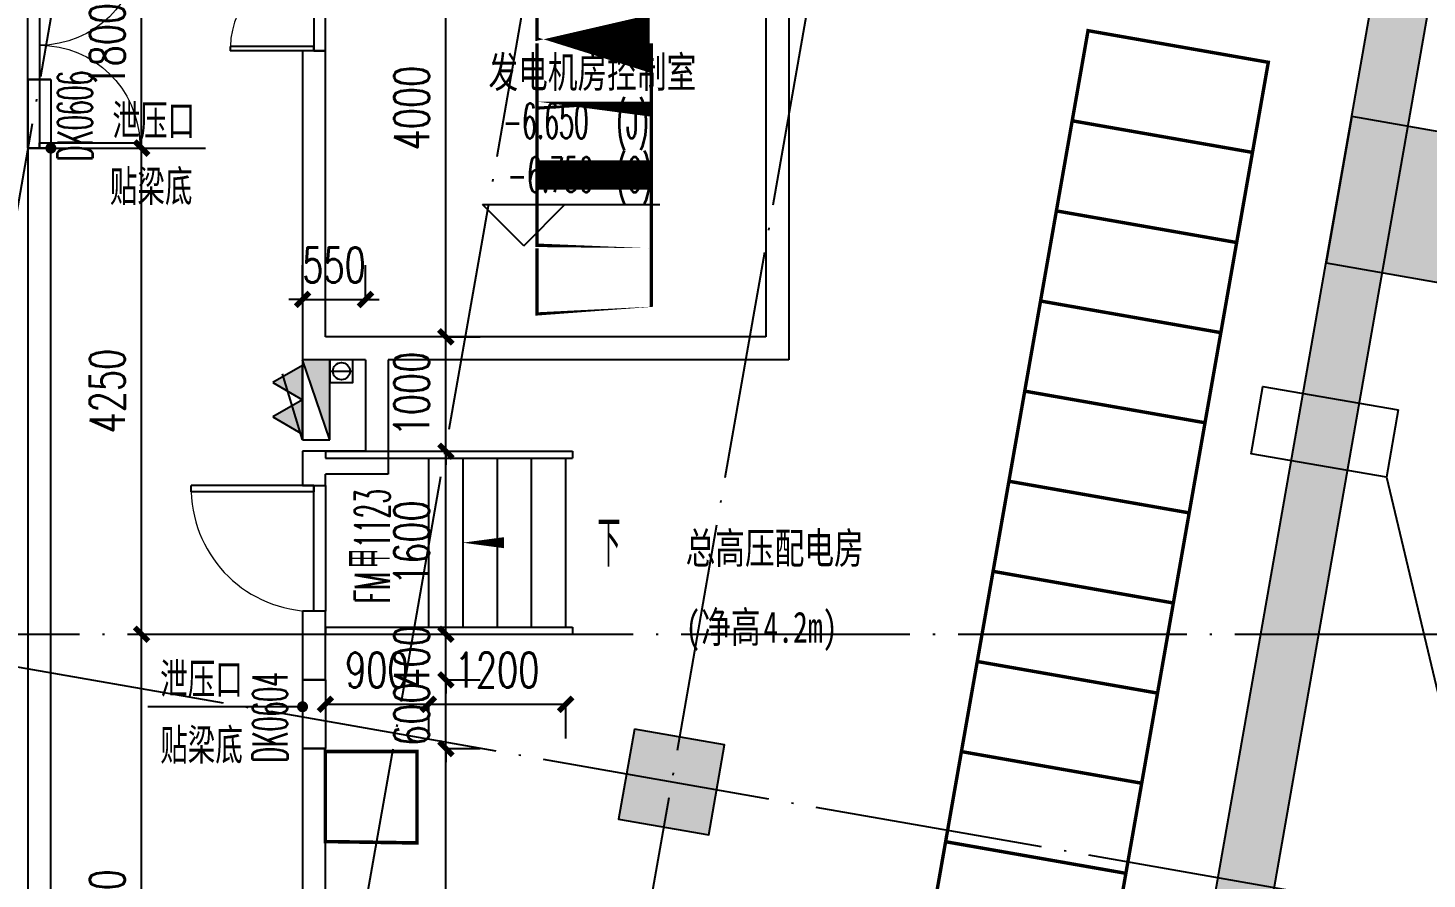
# Model space of a CAD drawing. Header units: millimetres. Extents: x 12325263 to 13848842, y -1463133 to 573208.
# Drawn here: x 12606897 to 12619126, y -876428 to -868986 of the extents above; entities that cross this region are included whole.
import ezdxf
from ezdxf.xclip import XClip

# ---------------------------------------------------------------- set-up
doc = ezdxf.new("R2010")
doc.units = ezdxf.units.MM
doc.header["$LTSCALE"] = 1000
doc.header["$XCLIPFRAME"] = 0
for name, pattern in [('DASH', [0.35, 0.25, -0.1]), ('DASHED', [19.049999999999997, 12.7, -6.35]), ('DOTE', [2.4200000000000004, 2, -0.2, 0.02, -0.2])]:
    doc.linetypes.add(name, pattern=pattern)
for name, color, linetype in [('#s-灭火器', 20, 'Continuous'), ('A-ANNO-DIMS', 83, 'Continuous'), ('A-ANNO-ELEV', 3, 'Continuous'), ('A-ANNO-TEXT', 7, 'Continuous'), ('A-AXIS', 16, 'DOTE'), ('A-COLS', 6, 'Continuous'), ('A-WALL', 5, 'Continuous'), ('AXIS', 3, 'Continuous'), ('COLUMN', 5, 'Continuous'), ('COLUMN-CONCRETE', 6, 'Continuous'), ('D_E_Eqpm（强电设备）', 3, 'Continuous'), ('DIM_SYMB', 3, 'Continuous'), ('DOOR_FIRE', 1, 'Continuous'), ('DOOR_FIRE_TEXT', 7, 'Continuous'), ('ELEMENT', 3, 'Continuous'), ('EQUIP_消火栓', 7, 'Continuous'), ('PUB_DIM', 83, 'Continuous'), ('PUB_HATCH', 8, 'Continuous'), ('PUB_TEXT', 7, 'Continuous'), ('STAIR', 2, 'Continuous'), ('TEL_TEXT', 2, 'Continuous'), ('VPIPE-消防高', 3, 'Continuous'), ('WALL', 5, 'Continuous'), ('WALL-SHATCH', 8, 'Continuous'), ('WINDOW', 4, 'Continuous'), ('WINDOW_TEXT', 7, 'Continuous'), ('水条件', 1, 'Continuous')]:
    doc.layers.add(name, color=color, linetype=linetype)
doc.styles.add('_TCH_DIM', font='SIMPLEX.shx', dxfattribs={"width": 0.7, "bigfont": 'GBCBIG.shx'})
doc.styles.add('_TCH_DIM_T3', font='SIMPLEX.shx', dxfattribs={"width": 0.7058823529411765, "bigfont": 'GBCBIG.shx'})
doc.styles.add('_TCH_WINDOW', font='SIMPLEX', dxfattribs={"width": 0.7, "height": 3.5, "bigfont": 'GBCBIG'})
doc.styles.add('TITXV', font='', dxfattribs={"width": 0.7})
doc.styles.add('宋体', font='', dxfattribs={"width": 0.65})
doc.styles.get('TITXV').set_extended_font_data('SimSun')
doc.styles.get('宋体').set_extended_font_data('SimSun')
doc.dimstyles.new('_TCH_ARCH&&120', dxfattribs={"dimtxt": 306, "dimasz": 120, "dimexe": 300, "dimexo": 360, "dimgap": 147, "dimtad": 1, "dimdec": 0, "dimzin": 0, "dimdsep": 46, "dimtxsty": '_TCH_DIM_T3', "dimblk": 'ARCHTICK', "dimcen": 0.09, "dimclrt": 7, "dimazin": 2, "dimtfac": 1, "dimtdec": 0, "dimtix": 1, "dimtmove": 2, "dimatfit": 3, "dimfxl": 1, "dimfxlon": 1, "dimtolj": 1, "dimtzin": 0, "dimarcsym": 0})

# ---------------------------------------------------------------- blocks, each defined once
blk = doc.blocks.new('adgshg13-A$C7F010FC0')
at = {"layer": 'WALL-SHATCH'}
h = blk.add_hatch(color=256, dxfattribs=at)
h.dxf.hatch_style = 1
h.paths.add_polyline_path([(-60384.17120504379, -16880.89509773254), (-763.1647881269455, 197.4793643951416), (12587.61850607395, -13153.30393266678), (12587.61850607395, -157996.0197629929), (-162964.8506313562, -188820.4315237999), (-171262.3814957142, -180522.900662899), (-171262.3814957142, -31310.89849328995), (-150707.1909123659, -10755.70791006088), (-131860.0775495768, -7980.895098209381), (-99162.38149428368, -7980.895098209381), (-99162.38149428368, -4980.895097732544), (-76620.42811572552, -4980.895097732544), (-70107.65229141712, -16880.89509773254)], flags=16)
h.paths.add_polyline_path([(-60091.22944009304, -16380.89510011673), (-646.8769880533218, 646.876989364624), (12987.61850607395, -12987.61850786209), (12987.61850607395, -158331.9049158096), (-163100.5840539932, -189250.3835258484), (-171662.3814958334, -180688.5860877037), (-171662.3814958334, -31145.21306848526), (-150777.8961598873, -10260.7277340889), (-131896.6870943308, -7480.895098209381), (-99562.38149428368, -7480.895098209381), (-99562.38149428368, -4580.895097732544), (-76365.55243730545, -4580.895097732544), (-69907.50581622124, -16380.89510774612)])
at = {"layer": 'COLUMN-CONCRETE'}
for points in [[(-60091.22944009304, -16380.89510011673), (-646.8769880533218, 646.876989364624), (12987.61850607395, -12987.61850786209), (12987.61850607395, -158331.9049158096), (-163100.5840539932, -189250.3835258484), (-171662.3814958334, -180688.5860877037), (-171662.3814958334, -31145.21306848526), (-150777.8961598873, -10260.7277340889), (-131896.6870943308, -7480.895098209381), (-99562.38149428368, -7480.895098209381), (-99562.38149428368, -4580.895097732544), (-76365.55243730545, -4580.895097732544), (-69907.50581622124, -16380.89510774612)], [(-60384.17120504379, -16880.89509773254), (-763.1647881269455, 197.4793643951416), (12587.61850607395, -13153.30393266678), (12587.61850607395, -157996.0197629929), (-162964.8506313562, -188820.4315237999), (-171262.3814957142, -180522.900662899), (-171262.3814957142, -31310.89849328995), (-150707.1909123659, -10755.70791006088), (-131860.0775495768, -7980.895098209381), (-99162.38149428368, -7980.895098209381), (-99162.38149428368, -4980.895097732544), (-76620.42811572552, -4980.895097732544), (-70107.65229141712, -16880.89509773254)]]:
    blk.add_lwpolyline(points, close=True, dxfattribs=at)
blk = doc.blocks.new('A$C4C7A72D3')
at = {"layer": 'WALL', "color": 1}
blk.add_blockref('adgshg13-A$C7F010FC0', (210433.0120974779, 205503.5692701337), dxfattribs=at)
blk = doc.blocks.new('qlzw')
at = {"layer": 'A-AXIS'}
blk.add_line((12411416.81071017, 1007589.759090065), (12486866.81071017, 1007589.759090064), dxfattribs=at)
blk = doc.blocks.new('asdfadfgsdg')
at = {"layer": 'A-AXIS'}
for p, q in [((15844.89874878526, 92554.357993779), (-1535.36344262585, -6431.380808119429)), ((19833.87628258765, 91853.95936815557), (2453.614091178402, -7131.779433742631)), ((22246.96145735867, 91430.26143413666), (4866.699265953153, -7555.477367762243)), ((16879.97667860426, 13890.09766641888), (2476.796585639939, 16419.05839789123))]:
    blk.add_line(p, q, dxfattribs=at)
blk = doc.blocks.new('_FZH')
blk.add_lwpolyline([(-0.5, -0.5), (0.5, -0.5), (0.5, 0.5), (-0.5, 0.5)], close=True)
at = {"layer": 'PUB_HATCH'}
blk.add_solid([(-0.5, -0.5), (0.5, -0.5), (-0.5, 0.5), (0.5, 0.5)], dxfattribs=at)
blk = doc.blocks.new('asdfdsfds')
at = {"layer": 'A-COLS', "xscale": 799.9999999988994, "yscale": 799.9999999988994, "zscale": 799.9999999988994, "rotation": 260.0413192127452}
blk.add_blockref('_FZH', (8225.462809998542, 10307.72499783337), dxfattribs=at)
blk = doc.blocks.new('asdfassdfg')
at = {"layer": 'COLUMN', "color": 6, "xscale": 1299.999999999693, "yscale": 1299.999999999693, "zscale": 1299.999999999693, "rotation": 350.0413192126109}
blk.add_blockref('_FZH', (7549.233862048015, 44073.91926108929), dxfattribs=at)
blk = doc.blocks.new('A$C11D0426D')
at = {"layer": 'ELEMENT'}
blk.add_line((18574.70368033834, 12967.71113949141), (19266.39524242096, 16907.45260092488), dxfattribs=at)
at = {"layer": 'ELEMENT', "const_width": 30}
for points in [[(14449.99944336899, 16830.39270752366), (14449.99944335967, 17430.39270752226), (15449.9994433634, 17430.3927075325), (15449.99944336712, 16830.39270753157)], [(19128.05693000369, 16119.50430863781), (19266.39524242096, 16907.45260092488), (20842.29182699509, 16630.77597609221), (20703.95351457782, 15842.82768380514)], [(14449.99944337271, 16230.39270752389), (14449.99944336899, 16830.39270752366), (15449.99944336712, 16830.39270753157), (15449.99944337271, 16230.39270753204)], [(14449.9994433783, 15630.39270752226), (14449.99944337271, 16230.39270752389), (15449.99944337271, 16230.39270753204), (15449.99944338016, 15630.39270752924)], [(18989.71861758642, 15331.55601635075), (19128.05693000369, 16119.50430863781), (20703.95351457782, 15842.82768380514), (20565.61520216055, 15054.87939151807)], [(14449.99944338389, 15030.39270752133), (14449.9994433783, 15630.39270752226), (15449.99944338016, 15630.39270752924), (15449.99944338389, 15030.39270753204)], [(18851.38030517101, 14543.60772406368), (18989.71861758642, 15331.55601635075), (20565.61520216055, 15054.87939151807), (20427.27688974328, 14266.93109923101)], [(14449.99944339134, 14430.39270752412), (14449.99944338389, 15030.39270752133), (15449.99944338389, 15030.39270753204), (15449.99944338948, 14430.39270753227)], [(18713.04199275374, 13755.65943177848), (18851.38030517101, 14543.60772406368), (20427.27688974328, 14266.93109923101), (20288.93857732788, 13478.9828069458)], [(18574.70368033834, 12967.71113949141), (18713.04199275374, 13755.65943177848), (20288.93857732788, 13478.9828069458), (20150.60026491061, 12691.03451465874)], [(18436.36536792107, 12179.76284720434), (18574.70368033834, 12967.71113949141), (20150.60026491061, 12691.03451465874), (20012.2619524952, 11903.08622237167)], [(18298.0270555038, 11391.81455491728), (18436.36536792107, 12179.76284720434), (20012.2619524952, 11903.08622237167), (19873.92364007793, 11115.1379300846)], [(18159.68874308653, 10603.86626263021), (18298.0270555038, 11391.81455491728), (19873.92364007793, 11115.1379300846), (19735.58532766066, 10327.18963779754)], [(12599.9994430244, 9817.157745970413), (12599.99944306724, 10617.15774596855), (13399.99944306724, 10617.15774592711), (13399.9994430244, 9817.157745927107)], [(18021.35043066926, 9815.917970343144), (18159.68874308653, 10603.86626263021), (19735.58532766066, 10327.18963779754), (19597.2470152434, 9539.241345510469)], [(17883.01211825386, 9027.969678056077), (18021.35043066926, 9815.917970343144), (19597.2470152434, 9539.241345510469), (19458.90870282613, 8751.293053223402)]]:
    blk.add_lwpolyline(points, close=True, dxfattribs=at)
blk = doc.blocks.new('管位')
at = {"layer": '水条件'}
blk.add_line((12573125.95161151, 675360.3646074757), (12573125.95161151, 675160.3646074757), dxfattribs=at)
blk.add_lwpolyline([(12573025.95161151, 675360.3646074757), (12573225.95161151, 675360.3646074757), (12573225.95161151, 675160.3646074757), (12573025.95161151, 675160.3646074757)], close=True, dxfattribs=at)
blk = doc.blocks.new('灭火器')
at = {"layer": '#s-灭火器', "ltscale": 1000}
for points in [[(292444.1076592965, 59706.6250948105), (292144.1076592965, 59706.6250948105), (292294.1076592965, 59446.81747367606)], [(292744.1076592965, 59706.6250948105), (292444.1076592965, 59706.6250948105), (292594.1076592965, 59446.81747367606)]]:
    blk.add_hatch(color=256, dxfattribs=at).paths.add_polyline_path(points)
for points in [[(292294.1076592965, 59446.81747367606), (292444.1076592965, 59706.6250948105), (292144.1076592965, 59706.6250948105)], [(292594.1076592965, 59446.81747367606), (292744.1076592965, 59706.6250948105), (292444.1076592965, 59706.6250948105)]]:
    blk.add_lwpolyline(points, close=True, dxfattribs=at)
blk = doc.blocks.new('$TWTSYS$00000508')
for p, q in [((-0.5, 0.5), (0.3236161731911125, 1.224064056863426)), ((-0.5, 0.5), (-0.5, -0.5)), ((-0.5, -0.5), (0.5, 0.5)), ((0.5, 0.5), (-0.5, 0.5)), ((0.5, -0.5), (0.5, 0.5)), ((-0.5, -0.5), (0.5, -0.5))]:
    blk.add_line(p, q)
blk.add_solid([(0.5, -0.5), (0.5, 0.5), (-0.5, -0.5)])
blk = doc.blocks.new('消火栓')
at = {"layer": '#s-灭火器', "rotation": 180.0000000000001}
blk.add_blockref('灭火器', (12864422.05702452, 734931.81413663), dxfattribs=at)
at = {"layer": 'EQUIP_消火栓', "xscale": 700, "yscale": 240, "zscale": 700}
blk.add_blockref('$TWTSYS$00000508', (12571977.94936522, 675105.1890418193), dxfattribs=at)
blk = doc.blocks.new('asdfasfasdfsdf')
at = {"layer": 'VPIPE-消防高'}
blk.add_circle((41040.0000000447, -3350.000000616768), 75, dxfattribs=at)
at = {"rotation": 90}
blk.add_blockref('消火栓', (715925.1890419237, -12575577.94936583), dxfattribs=at)
at = {"layer": '水条件', "xscale": -1, "rotation": 90}
blk.add_blockref('管位', (716300.3646075204, 12569775.9516109), dxfattribs=at)
blk = doc.blocks.new('_ArchTick')
at = {"color": 0, "linetype": 'ByBlock', "const_width": 0.4}
blk.add_lwpolyline([(-0.5, -0.5), (0.5, 0.5)], dxfattribs=at)
blk = doc.blocks.new('*D4086')
at = {"layer": 'A-ANNO-DIMS', "color": 0, "lineweight": -2, "transparency": 16777216}
for p, q in [((12609296.81071041, -871361), (12609296.81071041, -871060)), ((12609846.81071094, -871361), (12609846.81071094, -871060)), ((12609296.81071041, -871360), (12609176.81071041, -871360)), ((12609296.81071041, -871360), (12609846.81071094, -871360)), ((12609846.81071094, -871360), (12609966.81071094, -871360))]:
    blk.add_line(p, q, dxfattribs=at)
at = {"layer": 'Defpoints', "color": 0, "transparency": 16777216}
for p in [(12609846.81071094, -871360), (12609296.81071041, -872686.7857528409), (12609846.81071094, -872686.7857528409)]:
    blk.add_point(p, dxfattribs=at)
at = {"layer": 'A-ANNO-DIMS', "color": 0, "lineweight": -2, "transparency": 16777216, "xscale": 120, "yscale": 120, "zscale": 120}
blk.add_blockref('_ArchTick', (12609296.81071041, -871360), dxfattribs=at)
at = {"layer": 'A-ANNO-DIMS', "color": 0, "lineweight": -2, "transparency": 16777216, "xscale": 120, "yscale": 120, "zscale": 120, "rotation": 180}
blk.add_blockref('_ArchTick', (12609846.81071094, -871360), dxfattribs=at)
at = {"layer": 'A-ANNO-DIMS', "color": 7, "transparency": 16777216, "insert": (12609571.81071067, -871060), "char_height": 306, "attachment_point": 5, "style": '_TCH_DIM_T3'}
blk.add_mtext('\\A1;550', dxfattribs=at)
blk = doc.blocks.new('*D4087')
at = {"layer": 'A-ANNO-DIMS', "color": 0, "lineweight": -2, "transparency": 16777216}
for p, q in [((12609496.81071085, -874899.0000000047), (12609496.81071085, -875200.0000000047)), ((12609496.81071085, -874900.0000000047), (12610396.81071074, -874900.0000000047)), ((12610396.81071074, -874899.0000000047), (12610396.81071074, -875200.0000000047))]:
    blk.add_line(p, q, dxfattribs=at)
at = {"layer": 'Defpoints', "color": 0, "transparency": 16777216}
for p in [(12609496.81071085, -874286.7857499646), (12610396.81071074, -874286.7857499645), (12610396.81071074, -874900.0000000047)]:
    blk.add_point(p, dxfattribs=at)
at = {"layer": 'A-ANNO-DIMS', "color": 0, "lineweight": -2, "transparency": 16777216, "xscale": 120, "yscale": 120, "zscale": 120, "rotation": 180}
blk.add_blockref('_ArchTick', (12609496.81071085, -874900.0000000047), dxfattribs=at)
at = {"layer": 'A-ANNO-DIMS', "color": 0, "lineweight": -2, "transparency": 16777216, "xscale": 120, "yscale": 120, "zscale": 120}
blk.add_blockref('_ArchTick', (12610396.81071074, -874900.0000000047), dxfattribs=at)
at = {"layer": 'A-ANNO-DIMS', "color": 7, "transparency": 16777216, "insert": (12609946.81071079, -874600.0000000047), "char_height": 306, "attachment_point": 5, "style": '_TCH_DIM_T3'}
blk.add_mtext('\\A1;900', dxfattribs=at)
blk = doc.blocks.new('*D4088')
at = {"layer": 'A-ANNO-DIMS', "color": 0, "lineweight": -2, "transparency": 16777216}
for p, q in [((12610396.81071074, -874899.0000000044), (12610396.81071074, -875200.0000000044)), ((12610396.81071074, -874900.0000000044), (12611596.81070975, -874900.0000000044)), ((12611596.81070975, -874899.0000000044), (12611596.81070975, -875200.0000000044))]:
    blk.add_line(p, q, dxfattribs=at)
at = {"layer": 'Defpoints', "color": 0, "transparency": 16777216}
for p in [(12610396.81071074, -874286.7857499645), (12611596.81070975, -874286.7857499644), (12611596.81070975, -874900.0000000044)]:
    blk.add_point(p, dxfattribs=at)
at = {"layer": 'A-ANNO-DIMS', "color": 0, "lineweight": -2, "transparency": 16777216, "xscale": 120, "yscale": 120, "zscale": 120, "rotation": 180}
blk.add_blockref('_ArchTick', (12610396.81071074, -874900.0000000044), dxfattribs=at)
at = {"layer": 'A-ANNO-DIMS', "color": 0, "lineweight": -2, "transparency": 16777216, "xscale": 120, "yscale": 120, "zscale": 120}
blk.add_blockref('_ArchTick', (12611596.81070975, -874900.0000000044), dxfattribs=at)
at = {"layer": 'A-ANNO-DIMS', "color": 7, "transparency": 16777216, "insert": (12610996.81071024, -874600.0000000044), "char_height": 306, "attachment_point": 5, "style": '_TCH_DIM_T3'}
blk.add_mtext('\\A1;1200', dxfattribs=at)
blk = doc.blocks.new('*D4395')
at = {"layer": 'A-ANNO-DIMS', "color": 0, "lineweight": -2, "transparency": 16777216}
for p, q in [((12610549.00000001, -867686.7857499633), (12610850.00000001, -867686.7857499633)), ((12610550.00000001, -871686.7857501063), (12610550.00000001, -867686.7857499633)), ((12610549.00000001, -871686.7857501063), (12610850.00000001, -871686.7857501063))]:
    blk.add_line(p, q, dxfattribs=at)
at = {"layer": 'Defpoints', "color": 0, "transparency": 16777216}
for p in [(12609496.81071729, -867686.7857499633), (12610550.00000001, -867686.7857499633), (12609496.81071728, -871686.7857501063)]:
    blk.add_point(p, dxfattribs=at)
at = {"layer": 'A-ANNO-DIMS', "color": 0, "lineweight": -2, "transparency": 16777216, "xscale": 120, "yscale": 120, "zscale": 120}
for p, rotation in [((12610550.00000001, -867686.7857499633), 90), ((12610550.00000001, -871686.7857501063), 270)]:
    blk.add_blockref('_ArchTick', p, dxfattribs=dict(at, rotation=rotation))
at = {"layer": 'A-ANNO-DIMS', "color": 7, "transparency": 16777216, "insert": (12610250.00000001, -869686.7857500328), "char_height": 306, "attachment_point": 5, "rotation": 90, "style": '_TCH_DIM_T3'}
blk.add_mtext('\\A1;4000', dxfattribs=at)
blk = doc.blocks.new('*D4396')
at = {"layer": 'A-ANNO-DIMS', "color": 0, "lineweight": -2, "transparency": 16777216}
for p, q in [((12610550.00000001, -871686.7857501078), (12610550.00000001, -871566.7857501078)), ((12610549.00000001, -871686.7857501078), (12610850.00000001, -871686.7857501078)), ((12610550.00000001, -872686.7857508693), (12610550.00000001, -871686.7857501078)), ((12610549.00000001, -872686.7857508693), (12610850.00000001, -872686.7857508693)), ((12610550.00000001, -872686.7857508693), (12610550.00000001, -872806.7857508693))]:
    blk.add_line(p, q, dxfattribs=at)
at = {"layer": 'Defpoints', "color": 0, "transparency": 16777216}
for p in [(12609496.81071728, -871686.7857501078), (12610550.00000001, -871686.7857501078), (12609496.81071728, -872686.7857508693)]:
    blk.add_point(p, dxfattribs=at)
at = {"layer": 'A-ANNO-DIMS', "color": 0, "lineweight": -2, "transparency": 16777216, "xscale": 120, "yscale": 120, "zscale": 120}
for p, rotation in [((12610550.00000001, -871686.7857501078), 270), ((12610550.00000001, -872686.7857508693), 90)]:
    blk.add_blockref('_ArchTick', p, dxfattribs=dict(at, rotation=rotation))
at = {"layer": 'A-ANNO-DIMS', "color": 7, "transparency": 16777216, "insert": (12610250.00000001, -872186.7857504865), "char_height": 306, "attachment_point": 5, "rotation": 90, "style": '_TCH_DIM_T3'}
blk.add_mtext('\\A1;1000', dxfattribs=at)
blk = doc.blocks.new('*D4397')
at = {"layer": 'A-ANNO-DIMS', "color": 0, "lineweight": -2, "transparency": 16777216}
for p, q in [((12610549.00000001, -872686.785750868), (12610850.00000001, -872686.785750868)), ((12610550.00000001, -874286.785749965), (12610550.00000001, -872686.785750868)), ((12610549.00000001, -874286.785749965), (12610850.00000001, -874286.785749965))]:
    blk.add_line(p, q, dxfattribs=at)
at = {"layer": 'Defpoints', "color": 0, "transparency": 16777216}
for p in [(12609496.81071728, -872686.785750868), (12610550.00000001, -872686.785750868), (12609496.81071728, -874286.785749965)]:
    blk.add_point(p, dxfattribs=at)
at = {"layer": 'A-ANNO-DIMS', "color": 0, "lineweight": -2, "transparency": 16777216, "xscale": 120, "yscale": 120, "zscale": 120}
for p, rotation in [((12610550.00000001, -872686.785750868), 90), ((12610550.00000001, -874286.785749965), 270)]:
    blk.add_blockref('_ArchTick', p, dxfattribs=dict(at, rotation=rotation))
at = {"layer": 'A-ANNO-DIMS', "color": 7, "transparency": 16777216, "insert": (12610250.00000001, -873486.7857504146), "char_height": 306, "attachment_point": 5, "rotation": 90, "style": '_TCH_DIM_T3'}
blk.add_mtext('\\A1;1600', dxfattribs=at)
blk = doc.blocks.new('*D4398')
at = {"layer": 'A-ANNO-DIMS', "color": 0, "lineweight": -2, "transparency": 16777216}
for p, q in [((12610550.00000001, -874286.7857499614), (12610550.00000001, -874166.7857499614)), ((12610549.00000001, -874286.7857499614), (12610850.00000001, -874286.7857499614)), ((12610550.00000001, -874686.785751007), (12610550.00000001, -874286.7857499614)), ((12610549.00000001, -874686.785751007), (12610850.00000001, -874686.785751007)), ((12610550.00000001, -874686.785751007), (12610550.00000001, -874806.785751007))]:
    blk.add_line(p, q, dxfattribs=at)
at = {"layer": 'Defpoints', "color": 0, "transparency": 16777216}
for p in [(12609496.81071728, -874286.7857499614), (12610550.00000001, -874286.7857499614), (12609496.81071728, -874686.785751007)]:
    blk.add_point(p, dxfattribs=at)
at = {"layer": 'A-ANNO-DIMS', "color": 0, "lineweight": -2, "transparency": 16777216, "xscale": 120, "yscale": 120, "zscale": 120}
for p, rotation in [((12610550.00000001, -874286.7857499614), 270), ((12610550.00000001, -874686.785751007), 90)]:
    blk.add_blockref('_ArchTick', p, dxfattribs=dict(at, rotation=rotation))
at = {"layer": 'A-ANNO-DIMS', "color": 7, "transparency": 16777216, "insert": (12610250.00000001, -874486.7857504822), "char_height": 306, "attachment_point": 5, "rotation": 90, "style": '_TCH_DIM_T3'}
blk.add_mtext('\\A1;400', dxfattribs=at)
blk = doc.blocks.new('*D4399')
at = {"layer": 'A-ANNO-DIMS', "color": 0, "lineweight": -2, "transparency": 16777216}
for p, q in [((12610550.00000001, -874686.7857510119), (12610550.00000001, -874566.7857510119)), ((12610549.00000001, -874686.7857510119), (12610850.00000001, -874686.7857510119)), ((12610550.00000001, -875286.7857519543), (12610550.00000001, -874686.7857510119)), ((12610549.00000001, -875286.7857519543), (12610850.00000001, -875286.7857519543)), ((12610550.00000001, -875286.7857519543), (12610550.00000001, -875406.7857519543))]:
    blk.add_line(p, q, dxfattribs=at)
at = {"layer": 'Defpoints', "color": 0, "transparency": 16777216}
for p in [(12609496.81071728, -874686.7857510119), (12610550.00000001, -874686.7857510119), (12609496.81071728, -875286.7857519543)]:
    blk.add_point(p, dxfattribs=at)
at = {"layer": 'A-ANNO-DIMS', "color": 0, "lineweight": -2, "transparency": 16777216, "xscale": 120, "yscale": 120, "zscale": 120}
for p, rotation in [((12610550.00000001, -874686.7857510119), 270), ((12610550.00000001, -875286.7857519543), 90)]:
    blk.add_blockref('_ArchTick', p, dxfattribs=dict(at, rotation=rotation))
at = {"layer": 'A-ANNO-DIMS', "color": 7, "transparency": 16777216, "insert": (12610250.00000001, -874986.7857514812), "char_height": 306, "attachment_point": 5, "rotation": 90, "style": '_TCH_DIM_T3'}
blk.add_mtext('\\A1;600', dxfattribs=at)
blk = doc.blocks.new('*D4400')
at = {"layer": 'A-ANNO-DIMS', "color": 0, "lineweight": -2, "transparency": 16777216}
for p, q in [((12610549.00000001, -875286.7857519531), (12610850.00000001, -875286.7857519531)), ((12610550.00000001, -878786.785750619), (12610550.00000001, -875286.7857519531)), ((12610549.00000001, -878786.785750619), (12610850.00000001, -878786.785750619))]:
    blk.add_line(p, q, dxfattribs=at)
at = {"layer": 'Defpoints', "color": 0, "transparency": 16777216}
for p in [(12609496.81071728, -875286.7857519531), (12610550.00000001, -875286.7857519531), (12609496.81071728, -878786.785750619)]:
    blk.add_point(p, dxfattribs=at)
at = {"layer": 'A-ANNO-DIMS', "color": 0, "lineweight": -2, "transparency": 16777216, "xscale": 120, "yscale": 120, "zscale": 120}
for p, rotation in [((12610550.00000001, -875286.7857519531), 90), ((12610550.00000001, -878786.785750619), 270)]:
    blk.add_blockref('_ArchTick', p, dxfattribs=dict(at, rotation=rotation))
at = {"layer": 'A-ANNO-DIMS', "color": 7, "transparency": 16777216, "insert": (12610250.00000001, -877036.7857512841), "char_height": 306, "attachment_point": 5, "rotation": 90, "style": '_TCH_DIM_T3'}
blk.add_mtext('\\A1;3500', dxfattribs=at)
blk = doc.blocks.new('*D4553')
at = {"layer": 'Defpoints', "color": 0, "transparency": 16777216}
for p in [(12607096.81071045, -874286.7857499648), (12607890, -874286.7857499648), (12607096.81071045, -879136.7857495117)]:
    blk.add_point(p, dxfattribs=at)
at = {"layer": 'PUB_DIM', "color": 0, "lineweight": -2, "transparency": 16777216}
for p, q in [((12607889, -874286.7857499648), (12608190, -874286.7857499648)), ((12607890, -879136.7857495117), (12607890, -874286.7857499648)), ((12607889, -879136.7857495117), (12608190, -879136.7857495117))]:
    blk.add_line(p, q, dxfattribs=at)
at = {"layer": 'PUB_DIM', "color": 0, "lineweight": -2, "transparency": 16777216, "xscale": 120, "yscale": 120, "zscale": 120}
for p, rotation in [((12607890, -874286.7857499648), 90), ((12607890, -879136.7857495117), 270)]:
    blk.add_blockref('_ArchTick', p, dxfattribs=dict(at, rotation=rotation))
at = {"layer": 'PUB_DIM', "color": 7, "transparency": 16777216, "insert": (12607590, -876711.7857497362), "char_height": 306, "attachment_point": 5, "rotation": 90, "style": '_TCH_DIM_T3'}
blk.add_mtext('\\A1;4850', dxfattribs=at)
blk = doc.blocks.new('*D4554')
at = {"layer": 'Defpoints', "color": 0, "transparency": 16777216}
for p in [(12607096.81071045, -870036.7857517505), (12607890, -870036.7857517505), (12607096.81071045, -874286.7857499648)]:
    blk.add_point(p, dxfattribs=at)
at = {"layer": 'PUB_DIM', "color": 0, "lineweight": -2, "transparency": 16777216}
for p, q in [((12607889, -870036.7857517505), (12608190, -870036.7857517505)), ((12607890, -874286.7857499648), (12607890, -870036.7857517505)), ((12607889, -874286.7857499648), (12608190, -874286.7857499648))]:
    blk.add_line(p, q, dxfattribs=at)
at = {"layer": 'PUB_DIM', "color": 0, "lineweight": -2, "transparency": 16777216, "xscale": 120, "yscale": 120, "zscale": 120}
for p, rotation in [((12607890, -870036.7857517505), 90), ((12607890, -874286.7857499648), 270)]:
    blk.add_blockref('_ArchTick', p, dxfattribs=dict(at, rotation=rotation))
at = {"layer": 'PUB_DIM', "color": 7, "transparency": 16777216, "insert": (12607590, -872161.7857508556), "char_height": 306, "attachment_point": 5, "rotation": 90, "style": '_TCH_DIM_T3'}
blk.add_mtext('\\A1;4250', dxfattribs=at)
blk = doc.blocks.new('*D4555')
at = {"layer": 'Defpoints', "color": 0, "transparency": 16777216}
for p in [(12607096.81071045, -868236.7857517505), (12607890, -868236.7857517505), (12607096.81071045, -870036.7857517505)]:
    blk.add_point(p, dxfattribs=at)
at = {"layer": 'PUB_DIM', "color": 0, "lineweight": -2, "transparency": 16777216}
for p, q in [((12607889, -868236.7857517505), (12608190, -868236.7857517505)), ((12607890, -870036.7857517505), (12607890, -868236.7857517505)), ((12607889, -870036.7857517505), (12608190, -870036.7857517505))]:
    blk.add_line(p, q, dxfattribs=at)
at = {"layer": 'PUB_DIM', "color": 0, "lineweight": -2, "transparency": 16777216, "xscale": 120, "yscale": 120, "zscale": 120}
for p, rotation in [((12607890, -868236.7857517505), 90), ((12607890, -870036.7857517505), 270)]:
    blk.add_blockref('_ArchTick', p, dxfattribs=dict(at, rotation=rotation))
at = {"layer": 'PUB_DIM', "color": 7, "transparency": 16777216, "insert": (12607590, -869136.7857517485), "char_height": 306, "attachment_point": 5, "rotation": 90, "style": '_TCH_DIM_T3'}
blk.add_mtext('\\A1;1800', dxfattribs=at)
blk = doc.blocks.new('$DorLib2D$00000002')
for p, q in [((-0.5, -5.684341886080802e-17), (-0.5000000000000007, 0.4875)), ((-0.4750000000000007, 0.4875), (-0.5000000000000007, 0.4875)), ((-0.475, -2.842170943040401e-17), (-0.4750000000000007, 0.4875)), ((0.475, -2.842170943040401e-17), (0.4750000000000007, 0.4875)), ((0.4750000000000007, 0.4875), (0.5000000000000007, 0.4875)), ((0.5, -5.684341886080802e-17), (0.5000000000000007, 0.4875)), ((-0.5, -5.684341886080802e-17), (-0.475, -2.842170943040401e-17)), ((0.5, -5.684341886080802e-17), (0.475, -2.842170943040401e-17))]:
    blk.add_line(p, q)
at = {"lineweight": 13}
for centre, start, end in [((-0.4875, -4.263256414560601e-17), 0, 88.53071641864632), ((0.4875, -4.263256414560601e-17), 91.4692835813537, 180)]:
    blk.add_arc(centre, 0.4875, start, end, dxfattribs=at)
blk = doc.blocks.new('$DorLib2D$00000001')
for p, q in [((0.45, 0.9750000000000001), (0.5000000000000002, 0.9750000000000001)), ((0.45, 0), (0.45, 0.9750000000000001)), ((0.5, 0), (0.5, 0.9750000000000001)), ((0.5, 0), (0.45, 0))]:
    blk.add_line(p, q)
at = {"lineweight": 13}
blk.add_arc((0.475, 0), 0.975, 91.4692835813538, 180, dxfattribs=at)

msp = doc.modelspace()

# ---------------------------------------------------------------- block references
ref = msp.add_blockref('A$C4C7A72D3', (12385714.85333347, -906209.5211575599), dxfattribs=dict(rotation=350.041249254255))
XClip(ref).set_block_clipping_path([(223442.85848776624, 85923.1187333744), (220542.79614323564, 85923.14223919064), (220542.85794921033, 89292.82327550603), (211526.91503559053, 89292.81013112981), (210631.4331447985, 94392.80805835268), (206113.36859029531, 94392.80254184548), (206001.43151877634, 95030.31273446558), (204376.28265885077, 94744.96136868373), (203364.45700568333, 100506.90300529171), (197947.39471226372, 99555.74826742522), (192482.34284747206, 130679.47653937805), (190118.78045936674, 130264.45040162886), (191623.4071957469, 121695.64270786336), (177046.6486519482, 119136.20117008407), (175707.6223907359, 126760.84837657143), (173902.98837133497, 128026.4039125028), (169528.38544615544, 127258.29032698018), (169070.09673948586, 129868.3614864857), (163308.25174581818, 128856.66933918069), (163766.52659606002, 126246.61717005563), (159679.17951310053, 125528.91809214232), (170669.68883746117, 62935.797914044), (167222.1989369914, 62330.4650948944), (167939.77594909444, 58243.68085931754), (171386.95287966542, 58848.291248798836), (172857.06567938626, 50477.00326481927), (165962.5026008021, 49266.42308983533), (168037.78130347654, 37447.17964484263), (140649.95849708281, 32638.23901064042), (115387.97992391884, 28202.578178789467), (95598.7254695911, 140907.4332163476), (226939.47610990703, 163968.86685004015), (240128.69528115913, 88852.8973128139)])

# ---------------------------------------------------------------- next in the draw order: hatches: boundary and pattern name
at = {"layer": 'D_E_Eqpm（强电设备）'}
h = msp.add_hatch(dxfattribs=at)
h.set_pattern_fill('ANSI31', color=256, scale=104.9999999999999, angle=260.1920662323775)
h.set_pattern_definition([(305.1920662323774, (-7251089768.01402, 2817099006.412208), (136.221143730663, 96.06520003081242), [])])
h.paths.add_polyline_path([(12618873.6277903, -872324.1981040281), (12618771.56102057, -872914.6142311399), (12617589.09983635, -872710.1990939477), (12617691.16660609, -872119.7829668359)])
at = {"layer": 'PUB_HATCH'}
msp.add_hatch(color=256, dxfattribs=at).paths.add_polyline_path([(12616399.92687237, -881539.4585156732), (12616892.39323457, -881625.9274818), (12619339.87648774, -867686.7857501671), (12618847.41012554, -867600.3167840403)])

# ---------------------------------------------------------------- next in the draw order: linework, layer by layer
at = {"layer": 'A-ANNO-ELEV'}
for p, q in [((12611230, -870890), (12610870, -870530)), ((12610870, -870530), (12612420.06350021, -870530)), ((12611230, -870890), (12611590, -870530))]:
    msp.add_line(p, q, dxfattribs=at)
at = {"layer": 'A-WALL'}
for p, q in [((12613346.81071041, -867686.7857501673), (12613346.81071027, -871686.7857500941)), ((12616399.92687237, -881539.4585156732), (12618847.41012554, -867600.3167840403)), ((12616892.39323457, -881625.9274818), (12619339.87648774, -867686.7857501671)), ((12613546.81071027, -867786.7857497615), (12613546.81071027, -871886.785750094)), ((12609496.8107103, -869186.7857519531), (12609296.81071049, -869186.7857519531)), ((12609296.81071049, -869186.7857519531), (12609296.81071053, -871886.7857516442)), ((12609496.81071053, -871686.7857480916), (12609496.8107103, -869186.7857519531)), ((12606896.81071045, -870036.7857519531), (12606896.81071045, -869436.7857519531)), ((12606896.81071045, -869436.7857519531), (12607096.81071045, -869436.7857519531)), ((12607096.81071045, -869436.7857519531), (12607096.81071045, -870036.785751953)), ((12607096.81071045, -870036.785751953), (12606896.81071045, -870036.7857519531)), ((12606896.81071045, -870036.7857519531), (12606896.81071045, -880536.7857519531)), ((12607096.81071045, -870036.785751953), (12606896.81071045, -870036.7857519531)), ((12607096.81071048, -880536.7857519531), (12607096.81071045, -870036.785751953)), ((12609946.81071041, -871686.7857501673), (12609496.81071053, -871686.7857480916)), ((12613346.81071027, -871686.7857500941), (12609946.81071041, -871686.7857501673)), ((12609846.81071094, -871886.7857516442), (12609296.81071053, -871886.7857516442)), ((12609846.81071094, -871886.7857516442), (12609846.81071094, -872686.7857528409)), ((12610046.81071094, -871886.785750094), (12610046.81071094, -872886.785756392)), ((12613546.81071027, -871886.785750094), (12610046.81071094, -871886.785750094)), ((12609846.81071094, -872686.7857528409), (12609296.81071041, -872686.7857528409)), ((12609296.81071041, -872686.7857528409), (12609296.81071041, -872986.785756836)), ((12610046.81071094, -872886.785756392), (12609496.81071024, -872886.785756392)), ((12609496.81071031, -872986.785756836), (12609496.81071024, -872886.785756392)), ((12609296.81071041, -872986.785756836), (12609496.81071031, -872986.785756836)), ((12609296.81071041, -874086.785756836), (12609296.81071041, -874686.7857519531)), ((12609496.81071031, -874086.785756836), (12609296.81071041, -874086.785756836)), ((12609496.81071031, -874686.7857519531), (12609496.81071031, -874086.785756836)), ((12609296.81071041, -874686.7857519531), (12609496.81071031, -874686.7857519531)), ((12609296.81071041, -875286.785751953), (12609296.81071041, -879186.7857495117)), ((12609496.81071031, -875286.7857519531), (12609296.81071041, -875286.785751953)), ((12609496.81071031, -879186.7857495117), (12609496.81071031, -875286.7857519531))]:
    msp.add_line(p, q, dxfattribs=at)
at = {"layer": 'AXIS'}
for p, q in [((12607096.81071198, -870036.7857517505), (12607396.81070893, -870036.7857517503)), ((12607396.81070893, -870036.7857517503), (12608449.41536251, -870036.7857517503)), ((12608996.81071354, -874921.4886610409), (12607944.20605996, -874921.4886610409)), ((12609296.8107105, -874921.488661041), (12608996.81071354, -874921.4886610409))]:
    msp.add_line(p, q, dxfattribs=at)
at = {"layer": 'AXIS', "const_width": 48}
for points in [[(12607072.81071198, -870036.7857517505, 1), (12607120.81071198, -870036.7857517505, 1)], [(12609320.8107105, -874921.488661041, 1), (12609272.8107105, -874921.488661041, 1)]]:
    msp.add_lwpolyline(points, format="xyb", close=True, dxfattribs=at)
at = {"layer": 'D_E_Eqpm（强电设备）'}
msp.add_lwpolyline([(12618873.6277903, -872324.1981040281), (12618771.56102057, -872914.6142311399), (12617589.09983635, -872710.1990939477), (12617691.16660609, -872119.7829668359)], close=True, dxfattribs=at)
at = {"layer": 'DIM_SYMB'}
msp.add_lwpolyline([(12611746.81071032, -873486.7857499646, 0, 0, 0), (12610696.81071032, -873486.7857499646, 0, 96.00000000000001, 0), (12611056.81071032, -873486.7857499646, 0, 0, 0)], format="xyseb", dxfattribs=at)
at = {"layer": 'DOOR_FIRE'}
for points in [[(12609496.81071061, -867686.7857499646), (12609396.81071041, -867686.7857499646), (12609396.81071041, -869186.7857519531), (12609496.81071061, -869186.7857519531)], [(12606896.81071048, -868236.7857519531), (12606996.81071041, -868236.7857519531), (12606996.81071041, -870036.7857519531), (12606896.81071048, -870036.7857519531)], [(12609396.81071041, -872986.7857568329), (12609496.81071024, -872986.7857568329), (12609496.81071024, -874086.785756836), (12609396.81071041, -874086.785756836)]]:
    msp.add_lwpolyline(points, close=True, dxfattribs=at)
at = {"layer": 'STAIR'}
for p, q in [((12609496.81071522, -872686.7857499646), (12611656.81071032, -872686.7857499646)), ((12609496.81071522, -872686.7857499646), (12609496.81071522, -872746.7857499646)), ((12610396.81071032, -872686.7857499646), (12611596.81071032, -872686.7857499646)), ((12611656.81071032, -872686.7857499646), (12611656.81071032, -872746.7857499646)), ((12609496.81071522, -872746.7857499646), (12611656.81071032, -872746.7857499646)), ((12610396.81071045, -872746.7857501663), (12610396.81071045, -874226.7857499071)), ((12610696.81071045, -872746.7857501663), (12610696.81071049, -874226.7857499071)), ((12610996.81071045, -872746.7857501663), (12610996.81071074, -874226.7857499071)), ((12611296.81071045, -872746.7857501663), (12611296.81071078, -874226.7857499071)), ((12611596.81070923, -872746.7857501663), (12611596.81070946, -874226.7857499071)), ((12609496.81071522, -874226.7857499646), (12611656.81071032, -874226.7857499646)), ((12609496.81071522, -874226.7857499646), (12609496.81071522, -874286.7857499646)), ((12609496.81071522, -874286.7857499646), (12611656.81071032, -874286.7857499646)), ((12610396.81071032, -874286.7857499646), (12611596.81071032, -874286.7857499646)), ((12611656.81071032, -874226.7857499646), (12611656.81071032, -874286.7857499646))]:
    msp.add_line(p, q, dxfattribs=at)
at = {"layer": 'TEL_TEXT'}
msp.add_line((12618771.56102057, -872914.6142311399), (12619470.99780191, -875858.4517446996), dxfattribs=at)
at = {"layer": 'WINDOW', "linetype": 'DASH'}
for p, q in [((12607096.81071041, -869436.785751953), (12606896.81071041, -869436.785751953)), ((12606896.81071041, -870036.785751953), (12607096.81071041, -870036.785751953)), ((12609496.81071041, -874686.7857510109), (12609296.81071041, -874686.7857510109)), ((12609296.81071041, -875286.7857510109), (12609496.81071041, -875286.7857510109))]:
    msp.add_line(p, q, dxfattribs=at)
at = {"layer": 'WINDOW', "linetype": 'DASHED'}
for p, q in [((12606896.81071041, -869436.785751953, 800), (12606896.81071041, -870036.785751953, 800)), ((12607096.81071041, -869436.785751953, 800), (12607096.81071041, -870036.785751953, 800)), ((12609296.81071041, -874686.7857510109, 800), (12609296.81071041, -875286.7857510109, 800)), ((12609496.81071041, -874686.7857510109, 800), (12609496.81071041, -875286.7857510109, 800))]:
    msp.add_line(p, q, dxfattribs=at)

# ---------------------------------------------------------------- next in the draw order: block references
at = {"color": 2}
msp.add_blockref('qlzw', (133430.0000000149, -1881876.544840029), dxfattribs=at)
for name, p in [('asdfdsfds', (12604296.79585456, -885886.7857501893)), ('asdfadfgsdg', (12603643.42459348, -890874.0225903821)), ('asdfassdfg', (12611446.81071018, -914586.7857499663)), ('asdfasfasdfsdf', (12568596.81071039, -868636.7857495208)), ('A$C11D0426D', (12596896.81126718, -885917.1577459686))]:
    msp.add_blockref(name, p)
at = {"layer": 'DOOR_FIRE', "zscale": 200, "rotation": 270}
for name, p, xscale, yscale in [('$DorLib2D$00000002', (12609396.81071041, -868436.7857517505), -1500, -1500), ('$DorLib2D$00000002', (12606996.81071041, -869136.7857517503), -1800, 1800), ('$DorLib2D$00000001', (12609396.81071041, -873536.7857568299), -1100, -1100)]:
    msp.add_blockref(name, p, dxfattribs=dict(at, xscale=xscale, yscale=yscale))

# ---------------------------------------------------------------- next in the draw order: texts
at = {"layer": 'A-ANNO-TEXT'}
for s, height, style, width, p in [('发电机房控制室', 271.8987341772152, 'TITXV', 0.7, (12610921.63651321, -869507.7936181659)), ('-6.650', 306, '_TCH_DIM', 0.4941176470588236, (12611046.95818774, -869953.9999999999)), ('(J)', 306, '_TCH_DIM', 0.4941176470588236, (12612038.15818774, -869953.9999999999)), ('-6.750', 306, '_TCH_DIM', 0.4941176470588236, (12611090.15818774, -870421.9999999999)), ('(G)', 306, '_TCH_DIM', 0.4941176470588236, (12612038.15818774, -870421.9999999999)), ('总高压配电房', 271.8987341772152, 'TITXV', 0.7, (12612645.24747563, -873670, 9.610333750321524e-09)), ('净高', 271.8987341772152, 'TITXV', 0.7, (12612781.34874146, -874361.2536238476, 9.610333750321524e-09)), ('(', 271.8987341772152, 'TITXV', 0.7, (12612645.24747563, -874361.2536238476, 9.610333750321524e-09)), ('4.2m)', 271.8987341772152, 'TITXV', 0.7, (12613325.75380475, -874361.2536238476, 9.610333750321524e-09))]:
    msp.add_text(s, height=height, dxfattribs=dict(at, style=style, width=width)).set_placement(p)
at = {"layer": 'DOOR_FIRE_TEXT', "style": '_TCH_WINDOW'}
for s, height, width, p in [('1123', 306, 0.4941176470588236, (12610059.15338273, -873534.7176717246)), ('甲', 347.2340425531914, 0.7, (12610059.15338273, -873711.6538419373)), ('FM', 306, 0.4941176470588236, (12610059.15338273, -874014.0538419373))]:
    msp.add_text(s, height=height, rotation=90, dxfattribs=dict(at, width=width)).set_placement(p)
at = {"layer": 'PUB_TEXT'}
for s, height, style, width, p in [('泄压口', 271.8987341772152, '宋体', 0.65, (12607634.47865365, -869928.7857517503)), ('贴梁底', 271.8987341772152, '宋体', 0.65, (12607611.76979289, -870504.7857517503)), ('下', 405.1063829787233, '_TCH_DIM', 0.7, (12611872.81071032, -873696.7857499646)), ('泄压口', 271.8987341772152, '宋体', 0.65, (12608052.20605996, -874813.4886610409)), ('贴梁底', 271.8987341772152, '宋体', 0.65, (12608052.20605996, -875389.4886610409))]:
    msp.add_text(s, height=height, dxfattribs=dict(at, style=style, width=width)).set_placement(p)
at = {"layer": 'WINDOW_TEXT', "linetype": 'DASHED', "style": '_TCH_WINDOW', "width": 0.4941176470588236}
for s, p in [('DK0606', (12607462.20528326, -870150.7857519537)), ('DK0604', (12609165.49692984, -875407.9857510105))]:
    msp.add_text(s, height=306, rotation=90, dxfattribs=at).set_placement(p)

# ---------------------------------------------------------------- next in the draw order: dimensions: what is measured, and where the dimension line sits
at = {"layer": 'A-ANNO-DIMS'}
for p1, p2, distance, picture, middle in [((12609496.81071728, -871686.7857501063), (12609496.81071729, -867686.7857499633), -1053.1892827190459, '*D4395', (12610250.00000001, -869686.7857500328)), ((12609296.81071041, -872686.7857528409), (12609846.81071094, -872686.7857528409), 1326.7857528409222, '*D4086', (12609571.81071067, -871060)), ((12609496.81071728, -872686.7857508693), (12609496.81071728, -871686.7857501078), -1053.1892827302217, '*D4396', (12610250.00000001, -872186.7857504865)), ((12609496.81071728, -874286.785749965), (12609496.81071728, -872686.785750868), -1053.1892827302217, '*D4397', (12610250.00000001, -873486.7857504146)), ((12609496.81071728, -874686.785751007), (12609496.81071728, -874286.7857499614), -1053.1892827302217, '*D4398', (12610250.00000001, -874486.7857504822)), ((12609496.81071085, -874286.7857499646), (12610396.81071074, -874286.7857499645), -613.2142500401242, '*D4087', (12609946.81071079, -874600.0000000047)), ((12610396.81071074, -874286.7857499645), (12611596.81070975, -874286.7857499644), -613.2142500400078, '*D4088', (12610996.81071024, -874600.0000000044)), ((12609496.81071728, -875286.7857519543), (12609496.81071728, -874686.7857510119), -1053.1892827302217, '*D4399', (12610250.00000001, -874986.7857514812)), ((12609496.81071728, -878786.785750619), (12609496.81071728, -875286.7857519531), -1053.1892827302217, '*D4400', (12610250.00000001, -877036.7857512841))]:
    dim = msp.add_aligned_dim(p1=p1, p2=p2, distance=distance, dimstyle='_TCH_ARCH&&120', dxfattribs=at)
    dim.commit()
    dim.dimension.update_dxf_attribs({"geometry": picture, "text_midpoint": middle})
at = {"layer": 'PUB_DIM'}
for p1, p2, picture, middle in [((12607096.81071045, -870036.7857517505), (12607096.81071045, -868236.7857517505), '*D4555', (12607590, -869136.7857517485)), ((12607096.81071045, -874286.7857499648), (12607096.81071045, -870036.7857517505), '*D4554', (12607590, -872161.7857508556)), ((12607096.81071045, -879136.7857495117), (12607096.81071045, -874286.7857499648), '*D4553', (12607590, -876711.7857497362))]:
    dim = msp.add_aligned_dim(p1=p1, p2=p2, distance=-793.1892895493656, dimstyle='_TCH_ARCH&&120', dxfattribs=at)
    dim.commit()
    dim.dimension.update_dxf_attribs({"geometry": picture, "text_midpoint": middle})

doc.saveas('drawing.dxf')
